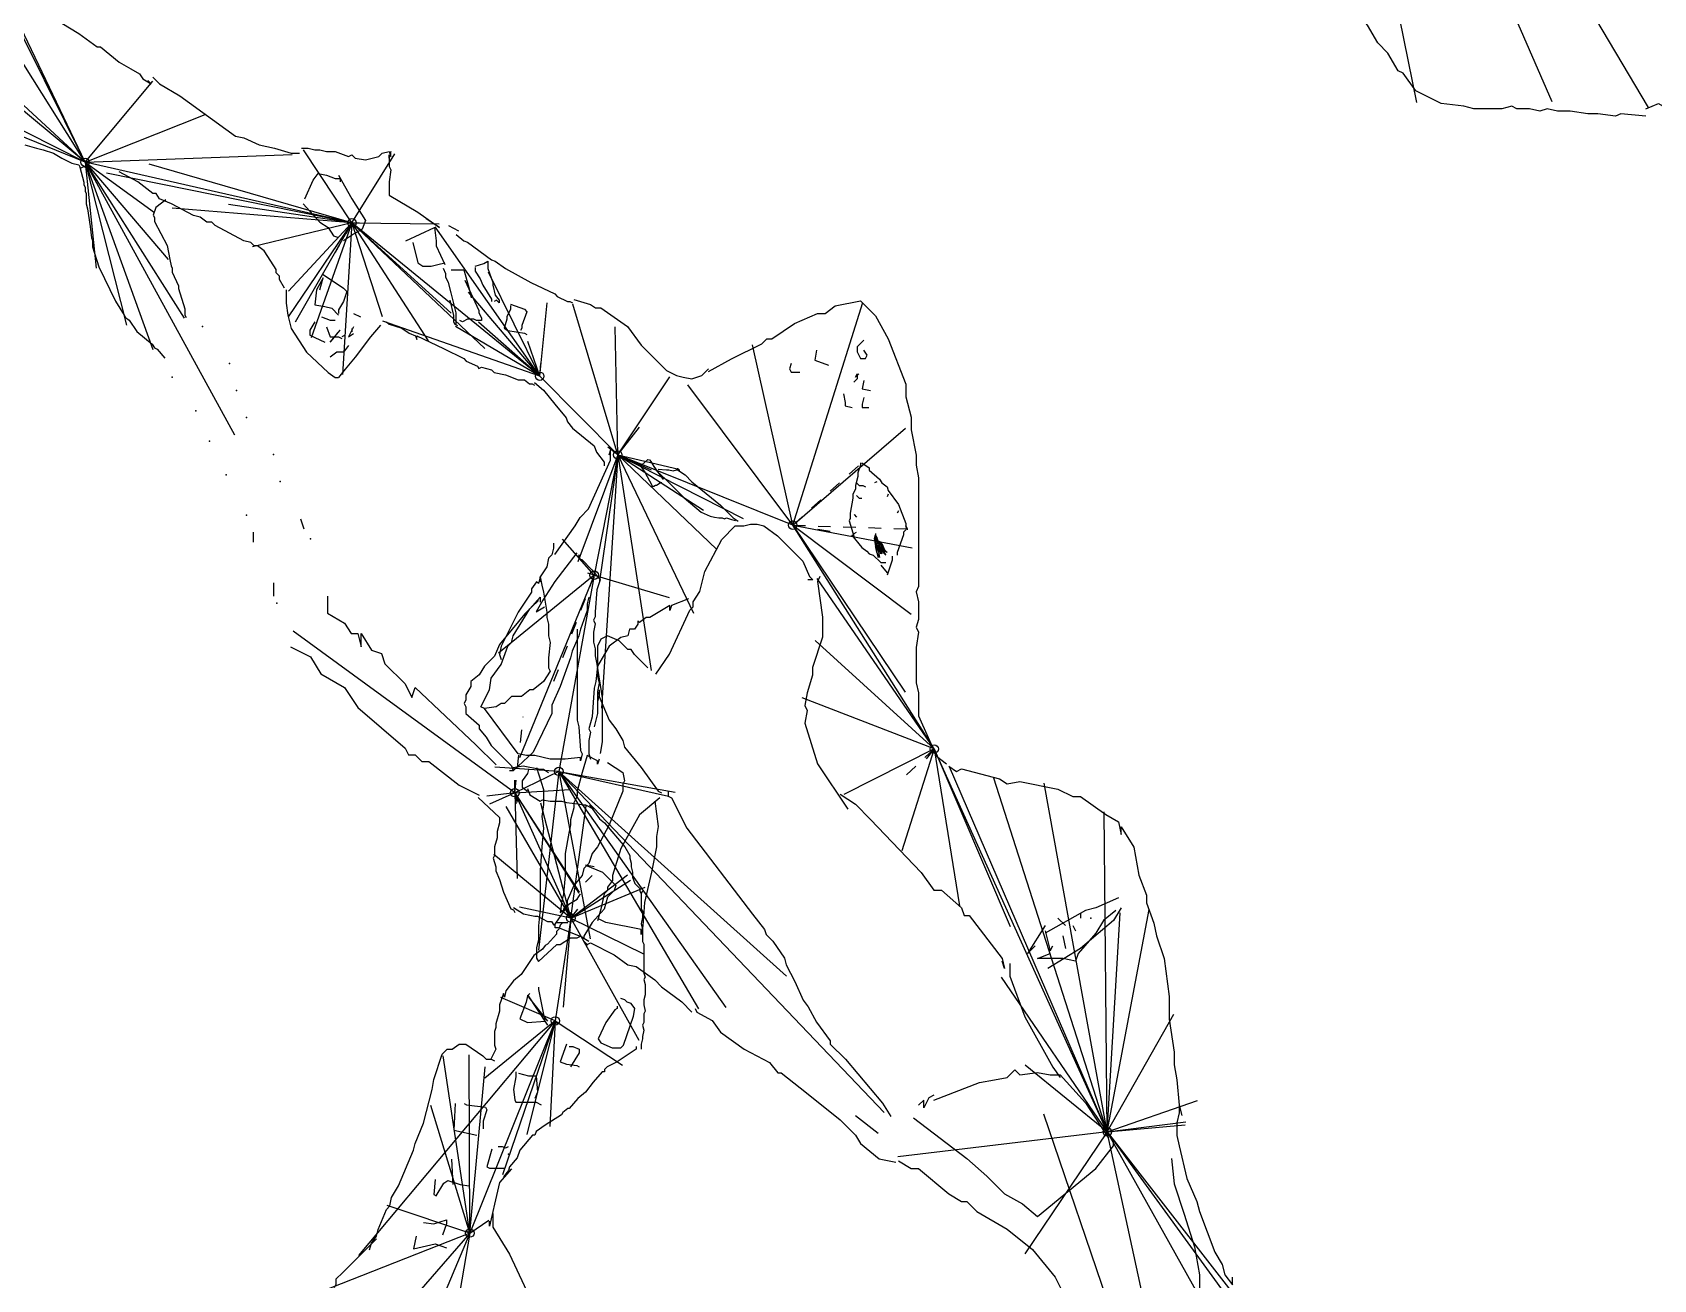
# Model space of a CAD drawing. Header units: millimetres. Extents: x -8 to 158, y -16 to 290.
# Drawn here: x 71.1 to 109.54, y 72.03 to 101.61 of the extents above; entities that cross this region are included whole.
import ezdxf

# ---------------------------------------------------------------- set-up
doc = ezdxf.new("R2010")
doc.units = ezdxf.units.MM
doc.linetypes.add('DASH', pattern=[0.6, 0.3, -0.3])

msp = doc.modelspace()

# ---------------------------------------------------------------- linework, layer by layer
at = {"layer": 'Shots', "color": 1}
for p, q in [((72.346, 98.532), (66.928, 101.28)), ((78.676, 97.098), (72.346, 98.532)), ((83.13, 93.456), (78.676, 97.098)), ((84.978, 91.59), (83.13, 93.456)), ((84.978, 91.59), (84.42, 88.738)), ((84.978, 91.59), (84.978, 91.59)), ((89.128, 89.924), (84.978, 91.59)), ((92.484, 84.616), (89.128, 89.924)), ((84.42, 88.738), (83.582, 84.084)), ((96.588, 75.536), (92.484, 84.616)), ((83.582, 84.084), (82.538, 83.578)), ((82.538, 83.578), (83.866, 80.606)), ((83.866, 80.606), (83.498, 78.166)), ((83.498, 78.166), (81.472, 73.136)), ((98.962, 64.552), (96.588, 75.536)), ((81.472, 73.136), (81.07, 70.77))]:
    msp.add_line(p, q, dxfattribs=at)
for centre in [(72.346, 98.532), (78.676, 97.098), (83.13, 93.456), (84.978, 91.59), (84.978, 91.59), (89.128, 89.924), (84.42, 88.738), (92.484, 84.616), (83.582, 84.084), (82.538, 83.578), (83.866, 80.606), (83.498, 78.166), (96.588, 75.536), (81.472, 73.136)]:
    msp.add_circle(centre, 0.1, dxfattribs=at)
at = {"layer": 'Sketch', "color": 0}
for points in [[(70.396, 102.828), (70.556, 102.668), (71.556, 101.988), (71.676, 101.948), (71.796, 101.828), (72.196, 101.588), (72.636, 101.268), (72.716, 101.268), (73.156, 100.908), (73.436, 100.748), (73.636, 100.628), (73.716, 100.508), (73.916, 100.388), (73.836, 100.468)], [(109.362, 99.622), (108.762, 99.682), (108.642, 99.622), (108.222, 99.682), (107.982, 99.682), (107.562, 99.742), (107.262, 99.742), (107.022, 99.802), (106.842, 99.742), (106.602, 99.802), (106.302, 99.802), (106.182, 99.862), (105.942, 99.802), (105.282, 99.802), (105.042, 99.862), (104.502, 99.922), (103.902, 100.222), (103.602, 100.642), (103.482, 100.702), (103.242, 101.122), (103.002, 101.362), (102.762, 101.782), (102.462, 102.142)], [(73.956, 100.548), (74.116, 100.388), (74.596, 100.108), (75.916, 99.148), (76.116, 99.108), (76.476, 98.948), (76.836, 98.868), (77.236, 98.748), (77.436, 98.748)], [(109.362, 99.802), (109.662, 99.922), (110.082, 99.682), (110.802, 98.782), (110.982, 98.482), (111.762, 97.282), (111.702, 97.462)], [(70.916, 98.948), (71.196, 98.868), (71.356, 98.828), (71.596, 98.748), (71.796, 98.628), (72.036, 98.508), (72.196, 98.468), (72.236, 98.388), (72.316, 98.428), (72.396, 98.388)], [(77.476, 98.868), (77.636, 98.868), (77.796, 98.828), (77.916, 98.828), (78.076, 98.788), (78.276, 98.788), (78.596, 98.668), (78.676, 98.708), (78.756, 98.628), (78.996, 98.588), (79.316, 98.668), (79.396, 98.748), (79.556, 98.788), (79.596, 98.668), (79.596, 98.668), (79.596, 98.788), (79.556, 98.628), (79.556, 98.708), (79.556, 98.428), (79.596, 98.348), (79.556, 98.068), (79.556, 97.748), (80.236, 97.348), (80.756, 96.988), (80.436, 97.188)], [(72.226, 98.418), (72.316, 98.058), (72.316, 97.998), (72.346, 97.938), (72.346, 97.848), (72.376, 97.788), (72.376, 97.548), (72.406, 97.428), (72.466, 97.008), (72.496, 96.738), (72.526, 96.678), (72.526, 96.528), (72.676, 96.048), (73.066, 95.238), (73.276, 94.908), (73.306, 94.848), (73.396, 94.788), (73.576, 94.518), (73.936, 94.218), (73.996, 94.128), (74.056, 94.098), (74.236, 93.888)], [(77.076, 95.548), (76.956, 95.748), (76.956, 95.828), (76.876, 95.908), (76.876, 95.988), (76.756, 96.188), (76.596, 96.428), (76.436, 96.548), (76.356, 96.548), (76.276, 96.628), (76.116, 96.668), (75.436, 97.028), (75.356, 97.108), (75.236, 97.108), (75.076, 97.228), (74.916, 97.268), (74.396, 97.548), (74.116, 97.668), (74.036, 97.788), (73.956, 97.788), (73.596, 98.068), (73.156, 98.308)], [(77.556, 97.668), (77.556, 97.668), (77.756, 98.108), (77.876, 98.268), (78.076, 98.228), (78.276, 98.148), (78.396, 98.148), (78.396, 98.068)], [(78.356, 98.228), (78.676, 97.668), (78.996, 97.148), (78.916, 96.948), (78.716, 96.828), (78.476, 96.668)], [(74.266, 97.638), (74.026, 97.458), (73.966, 97.278), (73.996, 97.218), (73.996, 97.128), (74.296, 96.558), (74.356, 96.228), (74.386, 96.078), (74.416, 96.018), (74.416, 95.928), (74.566, 95.598), (74.566, 95.538), (74.716, 95.058), (74.716, 94.908), (74.746, 94.848)], [(77.516, 97.548), (77.916, 97.108), (78.116, 96.988), (78.236, 96.788), (78.356, 96.748)], [(79.956, 96.668), (80.636, 96.988), (80.676, 96.668), (80.676, 96.548), (80.876, 96.108)], [(80.966, 97.028), (81.206, 96.908)], [(80.116, 96.628), (80.236, 96.148), (80.356, 96.068), (80.556, 96.068), (80.716, 96.108), (80.876, 96.148)], [(81.146, 96.818), (81.326, 96.668), (81.416, 96.638), (81.986, 96.218), (82.076, 96.188), (82.316, 96.008), (82.916, 95.678), (83.486, 95.408), (83.546, 95.348), (83.786, 95.228), (83.846, 95.228), (83.906, 95.198)], [(81.596, 96.068), (81.806, 96.128), (81.896, 96.188), (81.896, 96.008), (82.016, 95.678), (82.016, 95.618), (82.076, 95.378), (82.166, 95.258), (82.166, 95.198), (82.106, 95.258), (82.046, 95.228)], [(77.916, 95.508), (77.996, 95.788), (77.836, 95.508), (77.796, 95.148), (78.036, 95.108), (78.196, 95.068), (78.356, 94.908)], [(77.996, 95.868), (78.476, 95.548), (78.556, 95.468), (78.476, 95.228), (78.356, 95.028), (78.356, 94.948)], [(81.146, 94.688), (81.146, 94.958), (81.026, 95.438), (80.966, 95.678), (80.906, 95.798), (80.906, 95.888), (80.846, 96.008)], [(81.026, 95.978), (81.326, 95.978), (81.446, 95.558), (81.506, 95.318)], [(81.356, 95.738), (81.686, 95.018), (81.686, 94.958), (81.746, 94.838), (81.746, 94.778), (81.626, 94.778), (81.566, 94.808), (81.416, 94.808), (81.296, 94.748), (81.236, 94.778)], [(81.596, 96.038), (81.596, 95.948), (81.716, 95.768), (81.776, 95.618), (81.986, 95.288), (81.986, 95.228)], [(77.116, 95.508), (77.116, 95.188), (77.156, 94.908), (77.236, 94.588), (77.596, 94.028), (78.116, 93.548), (78.276, 93.428), (78.356, 93.428)], [(80.996, 95.258), (81.086, 94.898), (81.086, 94.748), (81.116, 94.688), (81.176, 94.658)], [(82.436, 95.138), (82.436, 95.048), (82.346, 94.868), (82.346, 94.808), (82.286, 94.598), (82.376, 94.538), (82.766, 94.478), (82.826, 94.448)], [(82.436, 95.168), (82.766, 95.048), (82.826, 94.988), (82.706, 94.658), (82.706, 94.598), (82.676, 94.538)], [(83.934, 95.276), (84.334, 95.156), (84.454, 95.076), (84.574, 95.076), (85.214, 94.636), (85.534, 94.196), (85.734, 93.996), (86.134, 93.596), (86.374, 93.476), (86.534, 93.436), (86.734, 93.396), (86.974, 93.476), (87.134, 93.636)], [(87.134, 93.566), (87.674, 93.866), (88.394, 94.226), (88.514, 94.346), (88.634, 94.346), (89.174, 94.706), (89.714, 94.946), (89.894, 94.946), (90.134, 95.126), (90.734, 95.246), (91.094, 94.886), (91.394, 94.346), (91.814, 93.266), (91.814, 92.966), (91.934, 92.486), (91.934, 92.186), (92.054, 91.586), (92.054, 91.346), (92.114, 91.046), (92.114, 88.466), (92.054, 88.346), (92.114, 88.106), (92.114, 87.686), (92.054, 87.506), (92.114, 87.386), (92.054, 87.026), (92.054, 86.186), (92.114, 85.946), (92.114, 85.406), (92.534, 84.446), (92.774, 84.266)], [(77.796, 94.748), (77.676, 94.548), (77.676, 94.428), (78.036, 94.268)], [(77.956, 94.868), (78.156, 94.788), (78.276, 94.788)], [(78.076, 94.628), (78.156, 94.388), (78.356, 94.388), (78.436, 94.348)], [(79.356, 94.668), (79.116, 94.388), (78.756, 93.908), (78.516, 93.628), (78.356, 93.428)], [(78.716, 94.628), (78.596, 94.388), (78.716, 94.468)], [(78.676, 94.588), (78.676, 94.508)], [(78.716, 94.948), (78.876, 94.868)], [(79.496, 94.748), (79.556, 94.688), (79.856, 94.598), (80.036, 94.478), (80.186, 94.418), (80.216, 94.328), (80.216, 94.418), (80.846, 94.118), (81.326, 93.878), (81.386, 93.818), (81.656, 93.698), (81.686, 93.638), (81.746, 93.668), (81.986, 93.608), (82.046, 93.548), (82.316, 93.488), (82.616, 93.368), (82.766, 93.368), (82.886, 93.278), (82.946, 93.278), (83.006, 93.248)], [(78.236, 94.348), (78.156, 94.268), (78.396, 94.548), (78.316, 94.468)], [(78.596, 94.188), (78.476, 94.028), (78.316, 94.028), (78.156, 93.908)], [(78.516, 94.428), (78.436, 94.388)], [(90.814, 94.316), (90.654, 94.156), (90.654, 94.036), (90.734, 93.876), (90.854, 93.876), (90.894, 93.956), (90.814, 94.076)], [(89.694, 94.076), (89.654, 93.836), (89.974, 93.716)], [(89.094, 93.756), (89.054, 93.636), (89.094, 93.556), (89.294, 93.556)], [(90.694, 93.516), (90.614, 93.436), (90.654, 93.516), (90.654, 93.396), (90.574, 93.316)], [(83.006, 93.308), (83.216, 93.128), (83.486, 92.798), (83.756, 92.468), (83.786, 92.378), (83.906, 92.228), (84.416, 91.808), (84.476, 91.658), (84.656, 91.418), (84.656, 91.328)], [(90.334, 93.036), (90.374, 92.836), (90.374, 92.756), (90.534, 92.716)], [(90.814, 93.356), (90.774, 93.156), (90.974, 93.116)], [(90.814, 92.956), (90.774, 92.796), (90.774, 92.716), (90.934, 92.716)], [(83.486, 89.228), (83.966, 89.908), (84.086, 90.108), (84.286, 90.308), (84.806, 91.468), (84.806, 91.708), (84.766, 91.588)], [(85.526, 91.316), (85.622, 91.184), (85.79, 90.872), (85.79, 90.848), (85.838, 90.848), (85.874, 90.872), (85.898, 90.872), (85.982, 90.932), (86.006, 90.932), (86.018, 90.956)], [(85.55, 91.352), (85.694, 91.484), (85.73, 91.472), (85.766, 91.436), (85.838, 91.316), (86.054, 91.004)], [(85.834, 91.316), (85.914, 91.196), (86.114, 91.016), (86.334, 90.796), (86.554, 90.576), (86.954, 90.236), (86.954, 90.236), (87.174, 90.136), (87.274, 90.116), (87.374, 90.096), (87.454, 90.096), (87.514, 90.076), (87.554, 90.096), (87.674, 90.056), (87.774, 90.036)], [(85.934, 91.256), (86.134, 91.236), (86.194, 91.236), (86.294, 91.216), (86.374, 91.236), (86.454, 91.236)], [(86.394, 91.276), (86.394, 91.236), (86.574, 91.116), (86.734, 90.956), (87.414, 90.396), (87.714, 90.096), (87.834, 90.016)], [(90.734, 91.406), (90.734, 91.346), (90.674, 91.166), (90.674, 91.076), (90.614, 90.866), (90.614, 90.776), (90.554, 90.656), (90.554, 90.566), (90.494, 90.206), (90.494, 90.086), (90.464, 90.026), (90.584, 89.636)], [(90.764, 91.406), (90.944, 91.286), (90.944, 91.226), (91.184, 91.016), (91.244, 90.926), (91.364, 90.836), (91.394, 90.746), (91.634, 90.416), (91.814, 89.966), (91.814, 89.906), (91.844, 89.846), (91.844, 89.816), (91.814, 89.906)], [(90.644, 90.926), (90.704, 90.866), (90.794, 90.866), (90.854, 90.836)], [(91.124, 90.956), (91.064, 90.926)], [(90.644, 90.626), (90.704, 90.566), (90.764, 90.566)], [(91.394, 90.656), (91.364, 90.596)], [(77.456, 90.078), (77.536, 89.838)], [(90.584, 90.176), (90.584, 90.176), (90.644, 90.116)], [(91.634, 90.266), (91.604, 90.206)], [(76.336, 89.758), (76.336, 89.518)], [(85.886, 86.388), (86.206, 86.868), (86.686, 87.908), (86.766, 87.988), (86.766, 88.108), (86.926, 88.348), (87.046, 88.828), (87.446, 89.588), (87.766, 89.908), (87.966, 89.908), (88.126, 89.948), (88.286, 89.948), (88.446, 89.908), (88.766, 89.668), (89.246, 89.188), (89.366, 89.068), (89.526, 88.708), (89.606, 88.628), (89.486, 88.628)], [(90.524, 89.696), (90.764, 89.396), (90.884, 89.306)], [(90.584, 89.726), (90.644, 89.756)], [(91.094, 89.726), (91.094, 89.396), (91.124, 89.276), (91.064, 89.606), (91.094, 89.696), (91.214, 89.366), (91.214, 89.306), (91.244, 89.246), (91.244, 89.306), (91.124, 89.636), (91.124, 89.546), (91.184, 89.486), (91.184, 89.426), (91.244, 89.366), (91.274, 89.276), (91.334, 89.216), (91.184, 89.546), (91.244, 89.486), (91.304, 89.336), (91.364, 89.276), (91.214, 89.366), (91.184, 89.456), (91.124, 89.516), (91.124, 89.456), (91.214, 89.306), (91.214, 89.246), (91.214, 89.246), (91.154, 89.456), (91.154, 89.336), (91.184, 89.156), (91.124, 89.276), (91.124, 89.366), (91.094, 89.426), (91.124, 89.486), (91.124, 89.276), (91.154, 89.156)], [(91.814, 89.816), (91.754, 89.756), (91.754, 89.696), (91.604, 89.276), (91.604, 89.216)], [(83.456, 89.498), (83.456, 89.378), (83.416, 89.218), (83.336, 89.138), (83.296, 88.938), (83.136, 88.698), (83.096, 88.538), (83.056, 88.578), (82.936, 88.418), (82.936, 88.338), (82.616, 87.858), (82.216, 87.058), (82.176, 86.858), (82.216, 86.738)], [(84.006, 89.268), (83.486, 88.588), (83.206, 88.148), (83.046, 87.868), (83.246, 87.988)], [(84.046, 89.228), (84.086, 89.108), (84.126, 89.108), (84.366, 88.868), (84.566, 88.628), (84.486, 88.388), (84.446, 87.868), (84.446, 87.748), (84.406, 87.668), (84.446, 87.588), (84.406, 87.388), (84.406, 87.148), (84.446, 86.988), (84.446, 86.828), (84.486, 86.628), (84.606, 85.828), (84.606, 84.788), (84.566, 84.508)], [(90.884, 89.306), (90.944, 89.246), (91.034, 89.216), (91.214, 89.036), (91.334, 89.036)], [(91.214, 88.976), (91.364, 88.796)], [(91.484, 89.186), (91.484, 89.096), (91.364, 88.736)], [(76.816, 88.558), (76.816, 88.238)], [(83.136, 88.658), (83.136, 88.578), (83.136, 88.698), (83.136, 88.698), (83.176, 88.498), (83.216, 88.338), (83.296, 87.858), (83.296, 87.738), (83.336, 87.578), (83.336, 87.298), (83.376, 87.138), (83.336, 86.778), (83.336, 86.538), (83.376, 86.458), (83.216, 86.218), (82.976, 86.018), (82.896, 86.018), (82.696, 85.858), (82.456, 85.858), (82.296, 85.698), (82.216, 85.698), (82.096, 85.618), (81.816, 85.578), (81.736, 85.618), (81.936, 86.018), (81.976, 86.298), (82.216, 86.618), (82.376, 87.058), (82.456, 87.138), (82.496, 87.298), (82.896, 87.938), (83.136, 88.218), (83.136, 88.098)], [(89.774, 88.706), (89.714, 88.586), (89.834, 87.746), (89.834, 87.266), (89.594, 86.546), (89.594, 86.366), (89.474, 85.946), (89.414, 85.646), (89.474, 85.526), (89.414, 85.226), (89.714, 84.266), (90.434, 83.186)], [(78.096, 88.238), (78.096, 87.838), (78.496, 87.598), (78.656, 87.358), (78.816, 87.358), (78.896, 87.038), (78.896, 87.358), (79.136, 86.958), (79.376, 86.878), (79.456, 86.638), (79.936, 86.158), (80.096, 85.838), (80.176, 86.078), (81.616, 84.718), (82.096, 84.238)], [(83.096, 88.138), (82.936, 87.978), (82.776, 87.818), (82.176, 87.098), (82.056, 86.818), (82.056, 86.818), (81.816, 86.578), (81.696, 86.378), (81.496, 86.218), (81.496, 86.098), (81.376, 85.898), (81.376, 85.778), (81.336, 85.698), (81.376, 85.618), (81.376, 85.458), (81.696, 85.178), (81.696, 85.098), (81.856, 84.898), (81.976, 84.698), (82.456, 84.218), (82.496, 84.098), (82.496, 84.178)], [(84.296, 88.218), (84.256, 88.058), (84.256, 87.898), (84.096, 87.458), (84.056, 87.298), (83.896, 86.938), (83.856, 86.778), (83.616, 86.098), (83.416, 85.658), (83.416, 85.458), (82.976, 84.538), (82.496, 84.098), (82.416, 84.098), (82.416, 84.098)], [(86.656, 88.178), (86.256, 88.018), (86.216, 87.898), (86.216, 88.018), (85.736, 87.738), (85.656, 87.738), (85.496, 87.618), (85.456, 87.658), (85.456, 87.578), (85.376, 87.458), (85.256, 87.458), (85.216, 87.298), (85.056, 87.258), (84.776, 87.058), (84.496, 86.578), (84.456, 86.218), (84.416, 86.058), (84.376, 85.378), (84.296, 85.098), (84.336, 85.018), (84.296, 84.818), (84.296, 84.498), (84.336, 84.378)], [(84.016, 87.458), (84.016, 85.298), (84.056, 85.138), (84.096, 84.578), (84.136, 84.498), (84.096, 84.338), (84.096, 84.418), (83.736, 84.378), (83.376, 84.378), (83.016, 84.458), (82.816, 84.458), (82.616, 84.498), (81.816, 85.578)], [(85.696, 86.538), (85.376, 86.858), (85.296, 86.978), (85.216, 86.978), (85.016, 87.178), (84.736, 87.298), (84.576, 87.218), (84.496, 87.058), (84.496, 86.338), (84.536, 86.178), (84.496, 85.978), (84.536, 85.898), (84.496, 85.738), (84.496, 85.658)], [(77.216, 87.038), (77.696, 86.798), (77.936, 86.398), (78.496, 86.078), (78.816, 85.598), (79.936, 84.638), (80.016, 84.478), (80.176, 84.478), (80.336, 84.318), (80.496, 84.318), (81.216, 83.758), (81.696, 83.518)], [(84.496, 85.978), (84.496, 85.458), (84.416, 85.138)], [(84.536, 86.018), (84.536, 85.858), (84.776, 85.298), (84.936, 85.098), (85.096, 84.818), (85.136, 84.658), (85.536, 84.178), (85.936, 83.618), (86.016, 83.578)], [(82.496, 84.178), (82.736, 84.218), (83.136, 84.138), (83.216, 84.138), (83.336, 84.058)], [(84.536, 84.378), (84.496, 84.258), (84.496, 84.338), (84.256, 84.458), (84.136, 84.058), (84.016, 83.618), (84.016, 83.498), (83.936, 83.338), (83.936, 83.218), (83.856, 82.938), (83.856, 82.818), (83.816, 82.618), (83.736, 82.138), (83.736, 81.618), (83.696, 81.178), (83.656, 81.018), (83.616, 80.738), (83.736, 80.818), (83.896, 80.698)], [(84.736, 84.298), (85.096, 84.058), (85.136, 83.858), (85.096, 83.778), (85.096, 83.618), (84.776, 82.818), (84.496, 82.298), (84.376, 82.138), (84.296, 81.898), (84.176, 81.778), (84.136, 81.618), (83.936, 81.378), (83.776, 81.018), (83.776, 80.938), (83.696, 80.818), (83.696, 80.738)], [(92.834, 84.206), (93.014, 84.086), (93.134, 84.146), (94.034, 83.906), (94.214, 83.786), (94.514, 83.846), (95.414, 83.666), (95.774, 83.486), (95.954, 83.486), (96.554, 83.066), (96.854, 82.886), (96.914, 82.586), (96.914, 82.766), (97.214, 82.286), (97.334, 81.626), (97.514, 81.146), (97.514, 80.966), (97.694, 80.486), (97.754, 80.186), (97.934, 79.646), (98.054, 78.746), (98.054, 78.206), (98.174, 77.426), (98.174, 77.126), (98.234, 76.766), (98.294, 76.166), (98.354, 75.926)], [(83.056, 84.178), (83.216, 83.658), (83.216, 83.298), (83.176, 83.018), (83.216, 82.738), (83.176, 82.298), (83.136, 81.738), (83.136, 80.818), (83.096, 80.418), (83.096, 80.018)], [(85.976, 83.458), (85.976, 83.458), (85.496, 83.058), (85.056, 82.258), (84.856, 81.618), (84.856, 81.498), (84.736, 81.338), (84.736, 81.258), (84.656, 81.178), (84.576, 80.818), (84.496, 80.538)], [(85.936, 83.538), (85.936, 83.538)], [(86.176, 83.618), (86.176, 83.498), (86.256, 83.458), (86.616, 82.738), (88.176, 80.698), (88.456, 80.338), (88.496, 80.218), (88.656, 80.058), (88.936, 79.658), (88.976, 79.498), (89.176, 79.098), (89.376, 78.658), (89.496, 78.498), (89.696, 78.138), (90.016, 77.698), (90.016, 77.618), (90.376, 77.258), (91.256, 76.218), (91.456, 75.898)], [(90.254, 83.546), (90.614, 83.306), (90.974, 82.946), (92.174, 81.686), (92.474, 81.266), (92.654, 81.266), (93.134, 80.846), (93.194, 80.666), (93.314, 80.666), (94.094, 79.646), (94.154, 79.406), (94.094, 79.586)], [(85.856, 83.378), (85.936, 82.778), (85.896, 82.538), (85.896, 82.298), (85.776, 81.698), (85.616, 80.978), (85.576, 80.418), (85.536, 80.218), (85.536, 80.338), (84.696, 80.498), (84.536, 80.578)], [(84.416, 81.818), (84.216, 81.858), (84.616, 81.698), (84.936, 81.378), (84.896, 81.258), (84.736, 81.098), (84.656, 80.818), (84.376, 80.498), (84.176, 80.178), (84.176, 80.138), (83.576, 80.378), (83.496, 80.378), (83.496, 80.458), (83.816, 80.938), (84.016, 81.058), (84.096, 81.178)], [(84.216, 81.458), (84.376, 81.618)], [(96.794, 80.786), (96.494, 80.546), (96.314, 80.246), (95.894, 79.766), (95.834, 79.586), (95.534, 79.646), (94.934, 79.646), (95.234, 79.766)], [(96.854, 81.086), (96.314, 80.846), (96.074, 80.786), (95.114, 80.246)], [(96.914, 80.846), (96.734, 80.546), (95.954, 79.886), (95.174, 79.406)], [(95.114, 80.426), (94.694, 79.766), (94.874, 79.946)], [(95.414, 80.606), (95.594, 80.426)], [(95.774, 80.426), (95.834, 80.306)], [(95.954, 80.726), (95.954, 80.606)], [(83.096, 80.098), (83.056, 79.898), (83.056, 79.658), (83.096, 79.578), (83.536, 79.978), (83.616, 79.978), (83.856, 80.138), (84.016, 80.138), (84.096, 80.178), (84.296, 80.058)], [(84.256, 79.938), (84.176, 80.058), (84.256, 79.978), (84.336, 80.018), (84.896, 79.738), (85.216, 79.498), (85.416, 79.458), (85.856, 79.138), (86.016, 78.978), (86.496, 78.618), (86.736, 78.378)], [(95.114, 80.306), (95.234, 79.826), (95.294, 79.946)], [(95.534, 80.186), (95.594, 79.886)], [(94.274, 79.526), (94.274, 79.226), (94.634, 78.266), (95.294, 77.066), (95.474, 76.826)], [(86.816, 78.458), (86.856, 78.378), (87.216, 78.178), (87.416, 77.898), (87.976, 77.498), (88.576, 77.178), (88.776, 76.938), (88.856, 76.938), (89.456, 76.458), (90.256, 75.818), (90.616, 75.458), (90.736, 75.258), (91.176, 74.898), (91.576, 74.818)], [(92.474, 76.286), (93.554, 76.706), (93.914, 76.766), (94.214, 76.826), (94.394, 77.006), (94.514, 76.886), (94.934, 76.946), (95.234, 76.886), (95.474, 76.886), (96.074, 76.226), (96.614, 75.386)], [(92.474, 76.406), (92.354, 76.346), (92.234, 76.106), (92.234, 76.286), (92.114, 76.166)], [(98.294, 76.166), (98.294, 75.986), (98.234, 75.746), (98.234, 75.446), (98.294, 75.206), (98.474, 74.426), (98.714, 73.886), (98.774, 73.646), (99.134, 72.686), (99.314, 72.386), (99.374, 72.146), (99.554, 71.906), (99.554, 72.086)], [(90.614, 75.926), (91.154, 75.506)], [(91.994, 75.866), (93.254, 74.906), (93.734, 74.486), (94.154, 74.066), (94.574, 73.826), (94.934, 73.526), (96.314, 74.666), (96.734, 75.206), (96.734, 75.326)], [(91.634, 74.846), (91.934, 74.666), (92.114, 74.666), (92.834, 74.066), (93.134, 73.886), (93.254, 73.886), (93.494, 73.646), (94.214, 73.226), (94.814, 72.746), (95.354, 72.086), (95.654, 71.486), (95.714, 71.246), (96.134, 69.986)]]:
    msp.add_lwpolyline(points, dxfattribs=at)
at = {"layer": 'Sketch', "color": 5}
for points in [[(82.866, 84.128), (82.836, 84.038), (82.716, 83.858), (82.716, 83.708), (82.836, 83.618)], [(81.666, 83.468), (82.176, 82.988), (82.176, 82.868), (82.116, 82.658), (82.116, 82.508), (82.056, 82.298), (82.056, 82.088), (82.026, 82.028), (82.086, 81.818), (82.086, 81.728), (82.176, 81.518), (82.266, 81.218), (82.446, 80.828), (82.506, 80.798), (82.536, 80.738)], [(82.836, 83.678), (82.896, 83.528), (83.136, 83.378), (83.196, 83.408), (83.376, 83.378), (83.646, 83.378), (83.766, 83.348), (84.036, 83.318), (84.156, 83.288), (84.216, 83.288), (84.396, 83.198)], [(84.306, 83.288), (84.546, 82.958), (84.666, 82.868), (85.146, 82.298), (85.266, 82.088), (85.266, 82.028), (85.296, 81.908), (85.296, 81.818), (85.326, 81.698), (85.326, 81.578), (85.386, 81.428), (85.506, 81.308), (85.506, 81.248), (85.536, 81.188)], [(85.566, 81.248), (85.536, 81.188), (85.536, 80.828), (85.566, 80.768), (85.566, 80.618), (85.536, 80.468), (85.566, 80.348), (85.566, 80.048), (85.596, 79.988), (85.596, 79.298), (85.626, 79.208), (85.596, 79.148), (85.626, 79.028), (85.626, 78.788), (85.596, 78.668), (85.596, 78.548), (85.626, 78.398), (85.596, 78.338), (85.596, 78.128), (85.566, 78.068), (85.596, 77.948), (85.566, 77.798), (85.566, 77.738), (85.536, 77.618), (85.536, 77.498)], [(82.506, 80.858), (82.746, 80.708), (82.896, 80.678), (83.016, 80.648), (83.076, 80.648), (83.316, 80.528), (83.406, 80.528), (83.466, 80.438), (83.526, 80.498), (83.796, 80.498)], [(83.676, 80.498), (83.616, 80.438), (83.586, 80.348), (83.526, 80.288), (83.526, 80.228), (83.316, 79.988), (83.256, 79.958), (83.196, 79.868), (82.986, 79.718), (82.686, 79.268), (82.506, 79.118), (82.326, 78.878), (82.296, 78.728), (82.266, 78.818), (82.176, 78.548), (82.176, 78.398), (82.086, 78.098), (82.086, 78.008), (82.056, 77.918), (82.056, 77.588), (82.086, 77.498), (81.966, 77.258)], [(82.896, 78.818), (82.836, 78.758), (82.806, 78.608), (82.656, 78.218), (82.836, 78.128), (83.256, 78.158), (83.256, 78.158), (83.106, 78.908), (83.106, 78.968)], [(82.836, 78.788), (83.316, 78.068)], [(82.866, 78.728), (83.316, 78.158)], [(84.966, 78.518), (84.966, 78.458), (84.906, 78.428), (84.696, 78.128), (84.516, 77.738), (84.576, 77.648), (84.846, 77.528), (85.056, 77.528), (85.116, 77.588), (85.356, 78.278), (85.386, 78.458), (85.296, 78.578), (85.206, 78.608), (85.146, 78.668), (85.056, 78.698)], [(79.096, 72.738), (79.136, 72.898), (79.256, 73.058), (79.296, 73.218), (79.496, 73.698), (79.576, 73.778), (79.616, 73.978), (79.776, 74.258), (80.136, 75.098), (80.176, 75.258), (80.376, 75.738), (80.576, 76.538), (80.616, 76.778), (80.816, 77.378), (80.936, 77.498), (81.056, 77.498), (81.216, 77.618), (81.376, 77.618), (81.776, 77.338), (81.856, 77.258), (81.976, 77.258), (82.056, 77.218)], [(85.416, 77.558), (85.416, 77.498), (84.966, 77.198), (84.726, 77.078), (84.666, 77.018), (84.666, 76.958), (84.606, 76.958), (84.396, 76.718), (84.216, 76.478), (84.036, 76.328), (83.826, 76.088), (83.796, 76.088), (83.676, 75.998), (83.646, 75.938), (83.256, 75.698), (83.046, 75.548), (83.016, 75.458), (82.956, 75.458), (82.656, 75.098), (82.596, 74.918), (82.416, 74.708), (82.386, 74.618), (82.266, 74.468)], [(83.766, 77.618), (83.616, 77.198), (83.766, 77.138), (84.006, 77.108), (84.066, 77.078)], [(83.826, 77.558), (83.916, 77.558), (84.066, 77.498), (84.066, 77.408), (83.856, 77.078)], [(82.566, 76.958), (82.566, 76.838), (82.506, 76.538), (82.536, 76.298), (82.566, 76.238), (83.046, 76.238), (83.166, 76.178)], [(82.626, 76.928), (82.866, 76.868), (83.046, 76.868), (83.076, 76.478), (83.016, 76.328)], [(81.126, 76.208), (81.096, 75.578), (81.636, 75.458)], [(81.336, 76.208), (81.396, 76.178), (81.846, 76.118), (81.876, 76.058), (81.786, 75.788), (81.786, 75.608)], [(81.996, 75.128), (81.876, 74.708), (81.936, 74.678), (82.296, 74.678)], [(82.146, 75.188), (82.236, 75.188), (82.326, 75.158), (82.386, 75.188)], [(81.036, 74.888), (81.066, 74.288)], [(82.456, 74.658), (82.176, 74.338), (82.056, 73.818), (81.936, 73.298), (81.936, 73.418)], [(80.646, 74.408), (80.616, 74.048), (80.676, 74.018), (80.856, 74.318), (80.946, 74.378), (81.246, 74.288), (81.456, 74.258)], [(80.376, 73.388), (80.616, 73.358), (80.916, 73.448), (80.916, 73.358), (80.826, 73.088)], [(82.016, 73.598), (82.016, 73.278), (82.416, 72.638), (82.936, 71.518), (83.016, 71.478), (83.136, 71.198), (83.416, 70.838), (83.496, 70.638), (84.096, 70.158), (84.336, 69.958), (84.816, 69.718), (85.016, 69.718), (85.296, 69.638), (85.376, 69.678), (85.456, 69.638), (85.536, 69.678), (85.736, 69.558), (85.896, 69.558), (86.136, 69.398), (86.256, 69.398), (86.616, 69.038), (86.936, 68.438), (87.056, 68.278), (87.176, 68.078)], [(80.196, 73.058), (80.136, 72.758), (80.646, 72.878), (80.916, 72.788)], [(79.256, 72.998), (78.896, 72.638), (78.456, 72.198), (78.296, 72.038), (78.296, 71.918), (78.256, 71.838), (78.376, 71.438), (78.416, 71.438), (78.416, 71.318), (78.576, 71.118), (78.616, 70.998), (78.656, 70.998), (79.096, 70.638), (79.176, 70.638), (79.776, 70.238), (79.936, 70.238), (80.376, 69.878), (80.576, 69.678), (80.656, 69.678), (81.016, 69.398), (81.216, 69.278), (81.496, 69.078), (81.536, 68.998)]]:
    msp.add_lwpolyline(points, dxfattribs=at)
at = {"layer": 'Sketch', "color": 9}
msp.add_lwpolyline([(98.114, 74.906), (98.174, 74.306), (98.414, 73.586), (98.654, 72.806), (98.774, 72.146), (98.774, 71.846), (98.894, 71.186), (98.894, 70.646), (99.014, 69.566), (99.134, 67.886), (99.134, 67.286), (99.194, 66.986), (99.194, 65.366), (99.134, 65.246), (99.194, 65.006), (99.194, 64.406), (99.254, 64.166), (99.254, 63.806), (99.314, 63.506)], dxfattribs=at)
at = {"layer": 'Sketch', "color": 0}
for p in [(75.136, 94.638), (74.416, 93.438), (75.776, 93.758), (75.936, 93.118), (74.976, 92.638), (76.176, 92.478), (75.296, 91.918), (76.816, 91.598), (75.696, 91.118), (76.976, 90.958), (76.176, 90.158), (77.696, 89.598), (76.896, 88.078), (96.194, 80.606)]:
    msp.add_point(p, dxfattribs=at)
at = {"layer": 'Sketch', "color": 5}
msp.add_point((82.386, 75.008), dxfattribs=at)
at = {"layer": 'XSect', "color": 1}
for p, q in [((101.074, 113.946), (103.918, 99.948)), ((101.074, 113.946), (107.126, 99.97)), ((101.074, 113.946), (109.41, 99.832)), ((72.346, 98.532), (69.15, 104.988)), ((72.346, 98.532), (70.276, 102.884)), ((72.346, 98.532), (67.752, 102.356)), ((72.346, 98.532), (70.682, 101.19)), ((72.346, 98.532), (67.22, 100.622)), ((72.346, 98.532), (70.098, 100.612)), ((72.346, 98.532), (73.958, 100.454)), ((72.346, 98.532), (75.196, 99.668)), ((78.676, 97.098), (77.526, 98.826)), ((72.346, 98.532), (77.26, 98.718)), ((72.346, 98.532), (73.992, 97.338)), ((72.346, 98.532), (74.314, 96.224)), ((72.346, 98.532), (74.698, 94.832)), ((72.346, 98.532), (75.894, 92.064)), ((72.346, 98.532), (73.958, 94.092)), ((72.346, 98.532), (73.328, 94.664)), ((72.346, 98.532), (72.612, 96.016)), ((78.676, 97.098), (73.866, 98.49)), ((78.676, 97.098), (79.692, 98.734)), ((78.676, 97.098), (72.854, 98.276)), ((78.676, 97.098), (74.414, 97.44)), ((78.676, 97.098), (75.752, 97.532)), ((78.676, 97.098), (76.32, 96.526)), ((78.676, 97.098), (77.166, 94.864)), ((78.676, 97.098), (77.17, 95.478)), ((78.676, 97.098), (77.332, 94.736)), ((78.676, 97.098), (77.708, 94.364)), ((78.676, 97.098), (78.454, 93.496)), ((78.676, 97.098), (80.742, 97.072)), ((78.676, 97.098), (81.032, 94.952)), ((78.676, 97.098), (81.824, 94.114)), ((78.676, 97.098), (80.484, 94.298)), ((78.676, 97.098), (79.39, 94.874)), ((83.13, 93.456), (80.652, 97)), ((83.13, 93.456), (81.912, 95.922)), ((83.13, 93.456), (81.44, 95.454)), ((83.13, 93.456), (83.306, 95.2)), ((84.978, 91.59), (83.914, 95.166)), ((89.128, 89.924), (90.79, 95.202)), ((83.13, 93.456), (79.408, 94.762)), ((83.13, 93.456), (81.128, 94.636)), ((83.13, 93.456), (81.676, 94.738)), ((84.978, 91.59), (84.914, 94.632)), ((83.13, 93.456), (82.844, 94.284)), ((89.128, 89.924), (88.178, 94.2)), ((84.978, 91.59), (86.218, 93.44)), ((89.128, 89.924), (86.642, 93.256)), ((84.978, 91.59), (85.494, 92.248)), ((89.128, 89.924), (91.802, 92.226)), ((84.978, 91.59), (84.032, 89.054)), ((84.978, 91.59), (84.546, 88.594)), ((84.978, 91.59), (84.59, 85.584)), ((84.978, 91.59), (87.952, 90.084)), ((84.978, 91.59), (87.016, 90.284)), ((84.978, 91.59), (85.774, 91.234)), ((84.978, 91.59), (86.424, 91.25)), ((84.978, 91.59), (87.322, 89.352)), ((84.978, 91.59), (86.772, 87.834)), ((84.978, 91.59), (85.774, 86.476)), ((84.42, 88.738), (83.67, 89.596)), ((89.128, 89.924), (91.796, 85.962)), ((89.128, 89.924), (91.936, 87.812)), ((89.128, 89.924), (91.962, 89.384)), ((84.42, 88.738), (82.152, 86.892)), ((84.42, 88.738), (82.65, 84.404)), ((84.42, 88.738), (86.202, 88.212)), ((92.484, 84.616), (89.708, 88.658)), ((82.538, 83.578), (77.286, 87.408)), ((92.484, 84.616), (89.66, 87.186)), ((92.484, 84.616), (89.352, 85.826)), ((92.484, 84.616), (90.338, 83.536)), ((92.484, 84.616), (91.716, 82.202)), ((92.484, 84.616), (94.288, 80.408)), ((92.484, 84.616), (93.08, 80.896)), ((96.588, 75.536), (92.848, 84.196)), ((83.582, 84.084), (82.062, 84.182)), ((83.582, 84.084), (83.102, 79.848)), ((83.582, 84.084), (86.184, 83.496)), ((83.582, 84.084), (84.324, 80.11)), ((83.582, 84.084), (86.894, 78.452)), ((83.582, 84.084), (86.344, 83.592)), ((83.582, 84.084), (88.978, 79.226)), ((83.582, 84.084), (91.298, 75.998)), ((83.582, 84.084), (87.546, 78.482)), ((96.588, 75.536), (93.9, 83.922)), ((82.538, 83.578), (81.876, 83.498)), ((82.538, 83.578), (81.94, 83.306)), ((82.538, 83.578), (83.854, 83.652)), ((82.538, 83.578), (84.064, 81.22)), ((82.538, 83.578), (82.982, 82.888)), ((82.538, 83.578), (84.06, 81.194)), ((82.538, 83.578), (82.59, 81.546)), ((96.588, 75.536), (95.088, 83.802)), ((83.866, 80.606), (82.332, 83.254)), ((83.866, 80.606), (83.158, 83.328)), ((83.866, 80.606), (84.232, 83.27)), ((96.588, 75.536), (96.514, 83.128)), ((83.866, 80.606), (82.042, 82.112)), ((83.866, 80.606), (85.208, 81.632)), ((83.866, 80.606), (85.28, 81.504)), ((83.866, 80.606), (85.63, 81.336)), ((83.866, 80.606), (82.652, 80.868)), ((83.866, 80.606), (84.032, 80.818)), ((96.588, 75.536), (97.582, 80.806)), ((96.588, 75.536), (96.896, 80.734)), ((83.866, 80.606), (83.682, 78.492)), ((83.866, 80.606), (85.592, 79.756)), ((83.866, 80.606), (85.476, 77.712)), ((96.588, 75.536), (94.082, 79.202)), ((83.498, 78.166), (82.208, 78.72)), ((83.498, 78.166), (78.828, 72.606)), ((83.498, 78.166), (81.824, 76.81)), ((83.498, 78.166), (82.248, 74.52)), ((83.498, 78.166), (82.826, 75.47)), ((83.498, 78.166), (83.366, 75.66)), ((83.498, 78.166), (85.09, 77.118)), ((96.588, 75.536), (98.168, 78.328)), ((81.472, 73.136), (80.84, 77.336)), ((81.472, 73.136), (81.452, 77.362)), ((81.472, 73.136), (81.834, 77.078)), ((96.588, 75.536), (94.644, 77.114)), ((81.472, 73.136), (80.55, 76.162)), ((96.588, 75.536), (98.728, 76.282)), ((98.962, 64.552), (95.082, 75.954)), ((96.588, 75.536), (98.454, 75.774)), ((96.588, 75.536), (91.622, 74.944)), ((96.588, 75.536), (94.634, 72.644)), ((96.588, 75.536), (98.438, 75.706)), ((96.588, 75.536), (100.764, 68.066)), ((96.588, 75.536), (101.918, 68.194)), ((96.588, 75.536), (103.498, 66.66)), ((81.472, 73.136), (79.51, 73.792)), ((81.472, 73.136), (81.92, 73.44)), ((81.472, 73.136), (77.9, 71.726)), ((81.472, 73.136), (79.18, 70.502)), ((81.472, 73.136), (80.33, 70.422))]:
    msp.add_line(p, q, dxfattribs=at)
at = {"layer": 'XSect', "color": 1, "linetype": 'DASH'}
for p, q in [((78.676, 97.098), (78.282, 96.39)), ((78.676, 97.098), (78.848, 97.102)), ((83.13, 93.456), (83.158, 93.784)), ((84.978, 91.59), (84.666, 91.836)), ((89.128, 89.924), (90.688, 91.334)), ((89.128, 89.924), (91.9, 89.834)), ((89.128, 89.924), (90.258, 89.742)), ((84.42, 88.738), (83.396, 86.056)), ((84.42, 88.738), (84.268, 88.786)), ((84.42, 88.738), (84.366, 88.568)), ((82.538, 83.578), (82.736, 85.38)), ((92.484, 84.616), (91.816, 83.992)), ((92.484, 84.616), (92.292, 84.382)), ((82.538, 83.578), (82.536, 83.896)), ((82.538, 83.578), (82.44, 83.554)), ((82.538, 83.578), (82.592, 83.354)), ((82.538, 83.578), (82.564, 83.316)), ((83.498, 78.166), (83.548, 78.088)), ((96.588, 75.536), (96.59, 75.52)), ((81.472, 73.136), (81.398, 73.176))]:
    msp.add_line(p, q, dxfattribs=at)

doc.saveas('drawing.dxf')
